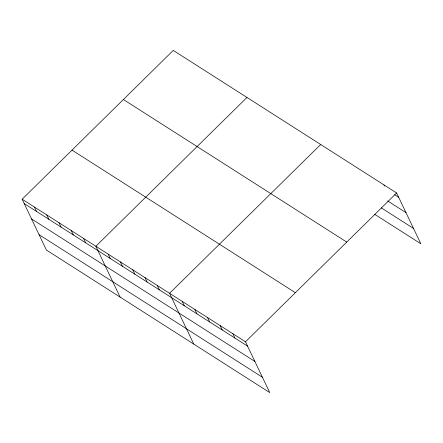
<?xml version="1.0" encoding="UTF-8"?>
<svg xmlns="http://www.w3.org/2000/svg" width="443" height="443" viewBox="0 0 443 443"><rect width="100%" height="100%" fill="white"/><g stroke="black" fill="none" stroke-linecap="round" stroke-linejoin="round"><path stroke-width="0.66" d="M22.15 199.217L245.505 341.786L269.737 392.592L46.382 250.024L22.15 199.217L173.263 50.408L396.618 192.976L420.85 243.783L374.828 214.406M246.972 97.454L95.86 246.264L120.092 297.07M320.677 144.507L169.564 293.316L193.796 344.117M245.505 341.786L396.618 192.976M394.674 194.77L398.7 197.345M387.597 200.917L406.01 212.668M381.323 207.894L413.54 228.455M123.398 99.514L346.753 242.083M72.015 150.111L295.37 292.679M24.232 203.581L247.587 346.155M31.542 218.908L254.897 361.477M39.073 234.696L262.428 377.264M383.959 184.897L384.557 186.149M232.846 333.706L234.928 338.075M220.193 325.627L222.275 329.996M207.534 317.548L209.617 321.917M194.876 309.474L196.958 313.838M182.223 301.395L184.305 305.759M157.282 285.475L159.364 289.838M144.994 277.634L147.076 281.997M132.712 269.787L134.794 274.156M120.424 261.946L122.506 266.315M108.142 254.105L110.224 258.474M83.572 238.423L85.654 242.792M71.29 230.581L73.372 234.945M59.002 222.74L61.084 227.104M46.72 214.899L48.802 219.263M34.432 207.058L36.514 211.422"/></g></svg>
